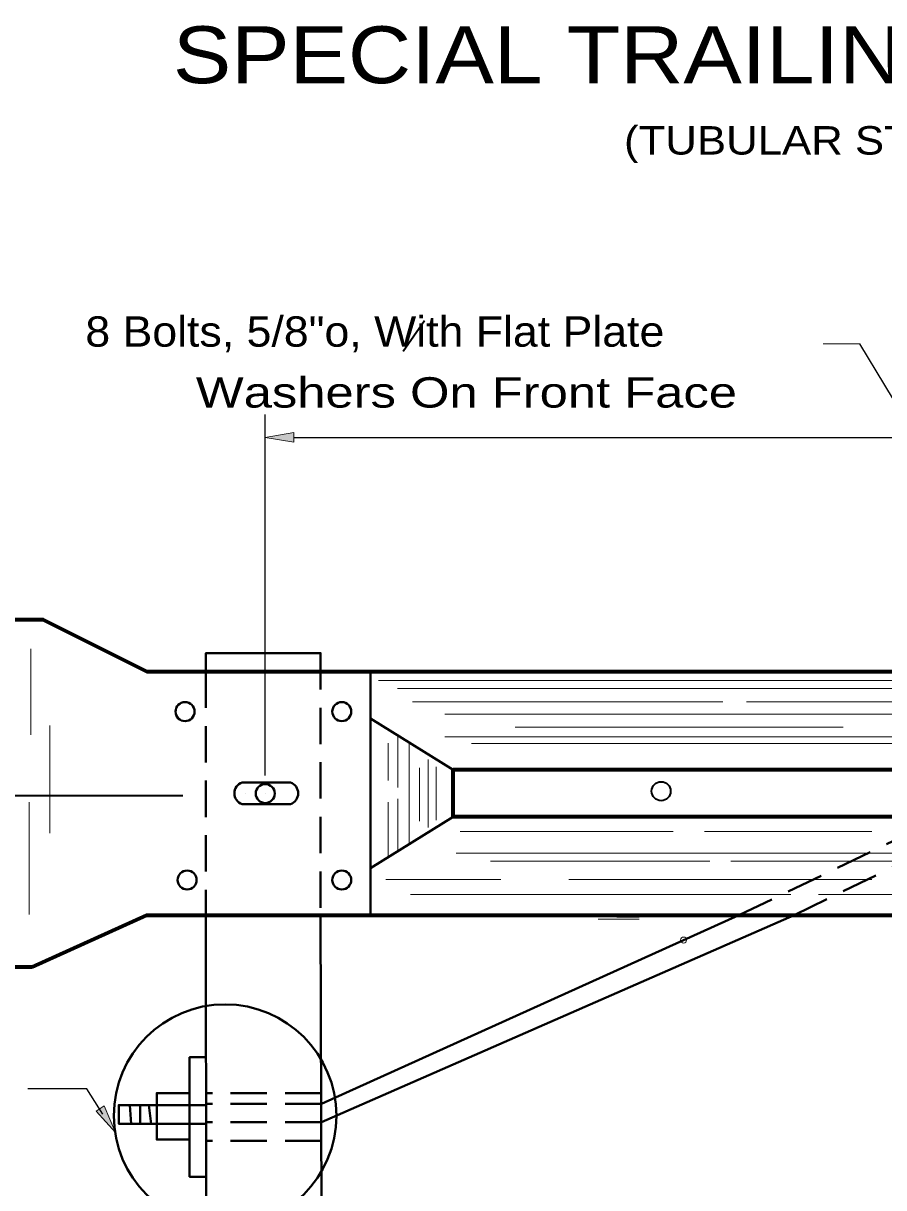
# Model space of a CAD drawing. Extents: x -4892 to -4420, y 4581 to 4875.
# Drawn here: x -4829 to -4783.6, y 4635.4 to 4696.8 of the extents above; entities that cross this region are included whole.
import ezdxf

# ---------------------------------------------------------------- set-up
doc = ezdxf.new("R2010")
doc.units = 0
doc.header["$LTSCALE"] = 0.64
doc.header["$PDMODE"] = 32
doc.header["$PDSIZE"] = 0.32
doc.linetypes.add('MEDIUM_DASHED', pattern=[4.5, 3, -1.5])
for name, color, linetype, lineweight in [('1', 7, 'Continuous', 13), ('2', 7, 'Continuous', 40), ('5', 7, 'MEDIUM_DASHED', 40), ('6', 7, 'Continuous', 13)]:
    doc.layers.add(name, color=color, linetype=linetype, lineweight=lineweight)

msp = doc.modelspace()

# ---------------------------------------------------------------- hatches: boundary and pattern name
at = {"layer": '2'}
for points in [[(-4814.6897, 4674.6879), (-4814.6897, 4675.1883), (-4816.1909, 4674.9381), (-4816.1909, 4674.9381)], [(-4824.6933, 4639.6643), (-4825.1136, 4639.3941), (-4824.0917, 4638.2654), (-4824.0917, 4638.2654)]]:
    msp.add_hatch(color=256, dxfattribs=at).paths.add_polyline_path(points)

# ---------------------------------------------------------------- linework, layer by layer
at = {"layer": '1'}
for p, q in [((-4828.5552, 4663.7858), (-4828.5552, 4659.2355)), ((-4753.8355, 4662.1145), (-4810.2228, 4662.1145)), ((-4759.6446, 4661.6819), (-4809.222, 4661.6819)), ((-4792.0405, 4660.9814), (-4808.4203, 4660.9814)), ((-4776.5948, 4660.9814), (-4790.7995, 4660.9814)), ((-4736.1858, 4660.332), (-4806.7177, 4660.332)), ((-4827.5544, 4659.7359), (-4827.5544, 4654.0492)), ((-4785.6965, 4659.647), (-4803.0115, 4659.647)), ((-4809.2031, 4656.4722), (-4809.2031, 4659.2111)), ((-4775.1681, 4659.1466), (-4806.7177, 4659.1466)), ((-4809.7035, 4656.8347), (-4809.7035, 4658.8118)), ((-4808.6004, 4653.4832), (-4808.6004, 4658.8363)), ((-4776.0699, 4658.7796), (-4805.3155, 4658.7796)), ((-4807.5873, 4654.3561), (-4807.5873, 4657.9489)), ((-4808.0611, 4654.6897), (-4808.0611, 4657.503)), ((-4807.1692, 4654.7464), (-4807.1692, 4657.5587)), ((-4809.2031, 4653.1084), (-4809.2031, 4655.8595)), ((-4828.6464, 4655.6883), (-4828.6464, 4649.7735)), ((-4809.7035, 4652.7971), (-4809.7035, 4655.6927)), ((-4794.6615, 4654.1426), (-4805.916, 4654.1426)), ((-4784.1798, 4654.1426), (-4793.0068, 4654.1426)), ((-4777.3532, 4653.0083), (-4806.1162, 4653.0083)), ((-4792.731, 4652.5747), (-4804.3136, 4652.5747)), ((-4769.2856, 4652.5747), (-4791.6279, 4652.5747)), ((-4803.7632, 4651.6073), (-4809.8225, 4651.6073)), ((-4784.1798, 4651.6073), (-4800.1781, 4651.6073)), ((-4788.4554, 4650.8155), (-4808.5203, 4650.8155)), ((-4760.3896, 4650.8155), (-4787.0064, 4650.8155)), ((-4819.3201, 4649.7312), (-4819.3201, 4648.2412)), ((-4813.2697, 4649.7312), (-4813.2697, 4648.2101)), ((-4796.4584, 4649.7312), (-4796.6675, 4649.7312)), ((-4794.1199, 4648.4136), (-4791.1953, 4649.7312)), ((-4788.2875, 4649.7312), (-4791.8848, 4648.1322)), ((-4796.4584, 4649.5222), (-4798.6191, 4649.5222)), ((-4796.4584, 4649.6267), (-4797.6382, 4649.6267)), ((-4794.1232, 4648.4136), (-4794.1222, 4648.4136)), ((-4794.1222, 4648.4136), (-4794.121, 4648.4136)), ((-4794.121, 4648.4136), (-4794.1199, 4648.4136))]:
    msp.add_line(p, q, dxfattribs=at)
at = {"layer": '1', "lineweight": 40}
for p, q in [((-4810.6453, 4662.5893), (-4810.6453, 4649.7312)), ((-4806.2774, 4657.3929), (-4810.6453, 4660.1073)), ((-4814.8621, 4656.7368), (-4817.4108, 4656.7368)), ((-4814.8621, 4655.5837), (-4817.4108, 4655.5837)), ((-4806.2774, 4654.9265), (-4810.6453, 4652.2122)), ((-4819.3012, 4634.1422), (-4819.3201, 4649.7312)), ((-4813.2697, 4649.7312), (-4813.2207, 4634.1422)), ((-4813.2207, 4639.7811), (-4791.1953, 4649.7312)), ((-4813.2207, 4638.8014), (-4788.2875, 4649.7312)), ((-4823.3432, 4639.7122), (-4823.2721, 4638.7302)), ((-4822.7962, 4639.7122), (-4822.7962, 4638.7302)), ((-4822.3358, 4639.7122), (-4822.2179, 4638.7302))]:
    msp.add_line(p, q, dxfattribs=at)
at = {"layer": '1', "lineweight": 70}
msp.add_line((-4774.0906, 4657.3929), (-4806.2763, 4657.3929), dxfattribs=at)
at = {"layer": '1', "lineweight": 35}
msp.add_line((-4820.5488, 4656.0197), (-4848.807, 4656.0197), dxfattribs=at)
at = {"layer": '1', "lineweight": 70}
for points in [[(-4828.4996, 4646.9857), (-4844.3923, 4646.9857), (-4844.3923, 4665.3337), (-4827.9214, 4665.3337), (-4822.4314, 4662.5893), (-4736.0312, 4662.5893)], [(-4774.0906, 4654.9265), (-4806.2763, 4654.9265), (-4806.2763, 4657.3929)], [(-4828.4996, 4646.9857), (-4822.4314, 4649.7312), (-4736.0312, 4649.7312)]]:
    msp.add_lwpolyline(points, dxfattribs=at)
at = {"layer": '1', "lineweight": 40}
for points in [[(-4813.2697, 4662.5893), (-4813.2697, 4663.5567), (-4819.3201, 4663.5567), (-4819.3201, 4662.5893)], [(-4819.3012, 4635.9302), (-4820.1818, 4635.9302), (-4820.1818, 4642.2308), (-4819.3012, 4642.2308)], [(-4820.1818, 4637.8907), (-4821.9155, 4637.8907), (-4821.9155, 4640.3416), (-4820.1818, 4640.3416)], [(-4819.3012, 4638.7302), (-4823.9182, 4638.7302), (-4823.9182, 4639.7122), (-4819.3012, 4639.7122)]]:
    msp.add_lwpolyline(points, dxfattribs=at)
for centre, radius in [((-4820.4246, 4660.4686), 0.5013), ((-4812.154, 4660.4686), 0.5013), ((-4816.1912, 4656.1452), 0.5013), ((-4820.3125, 4651.5855), 0.5013), ((-4812.154, 4651.5855), 0.5013), ((-4818.3122, 4639.1513), 5.8724)]:
    msp.add_circle(centre, radius, dxfattribs=at)
at = {"layer": '1', "lineweight": 35}
msp.add_circle((-4795.3035, 4656.2713), 0.5013, dxfattribs=at)
at = {"layer": '1', "lineweight": 40}
for centre, start, end in [((-4817.209, 4656.1602), 109.17126, 250.82875), ((-4815.0633, 4656.1602), 289.17126, 70.82875)]:
    msp.add_arc(centre, 0.6106, start, end, dxfattribs=at)
at = {"layer": '1'}
msp.add_point((-4794.1222, 4648.4136), dxfattribs=at)
at = {"layer": '2', "lineweight": 35}
msp.add_line((-4807.7964, 4681.0863), (-4808.9095, 4679.4617), dxfattribs=at)
at = {"layer": '2', "lineweight": 13}
msp.add_line((-4784.8192, 4679.8753), (-4786.7618, 4679.8753), dxfattribs=at)
at = {"layer": '2', "lineweight": 25}
for p, q in [((-4772.7172, 4659.8016), (-4784.8192, 4679.8753)), ((-4816.1909, 4657.1061), (-4816.1909, 4676.1391)), ((-4814.6897, 4674.9381), (-4745.5455, 4674.9381)), ((-4825.6128, 4640.5651), (-4828.7165, 4640.5651)), ((-4824.7577, 4639.2351), (-4825.6128, 4640.5651))]:
    msp.add_line(p, q, dxfattribs=at)
at = {"layer": '2', "linetype": 'MEDIUM_DASHED'}
for p, q in [((-4813.2207, 4640.3416), (-4819.3012, 4640.3416)), ((-4813.2207, 4639.7811), (-4819.3012, 4639.7811)), ((-4813.2207, 4638.8014), (-4819.3012, 4638.8014)), ((-4813.2207, 4637.8207), (-4819.3012, 4637.8207))]:
    msp.add_line(p, q, dxfattribs=at)
at = {"layer": '2', "lineweight": 13}
for points in [[(-4814.6897, 4674.6879), (-4814.6897, 4675.1883), (-4816.1909, 4674.9381), (-4816.1909, 4674.9381)], [(-4824.6933, 4639.6643), (-4825.1136, 4639.3941), (-4824.0917, 4638.2654), (-4824.0917, 4638.2654)]]:
    msp.add_lwpolyline(points, close=True, dxfattribs=at)
at = {"layer": '5'}
for p, q in [((-4813.2697, 4663.5567), (-4813.2697, 4649.7312)), ((-4819.3201, 4662.5893), (-4819.3201, 4649.7312)), ((-4791.1953, 4649.7312), (-4774.1851, 4657.8967)), ((-4788.2875, 4649.7312), (-4774.0906, 4656.6412))]:
    msp.add_line(p, q, dxfattribs=at)
at = {"layer": '6'}
for p, q in [((-4817.2095, 4656.1597), (-4817.2106, 4656.1597)), ((-4816.1909, 4656.1452), (-4816.192, 4656.1452))]:
    msp.add_line(p, q, dxfattribs=at)

# ---------------------------------------------------------------- texts
at = {"layer": '2'}
for s, height, width, p in [('SPECIAL TRAILING END TERMINAL(STET)', 3.002, 1.15, (-4821.0659, 4693.6208)), ('(TUBULAR STEEL END FOUNDATION )', 1.501, 1.15, (-4797.2613, 4689.8556)), ('8 Bolts, 5/8"o, With Flat Plate ', 1.601, 1.1, (-4825.684, 4679.7219)), ('Washers On Front Face', 1.601, 1.25, (-4819.8538, 4676.5082))]:
    msp.add_text(s, height=height, dxfattribs=dict(at, width=width)).set_placement(p)

doc.saveas('drawing.dxf')
